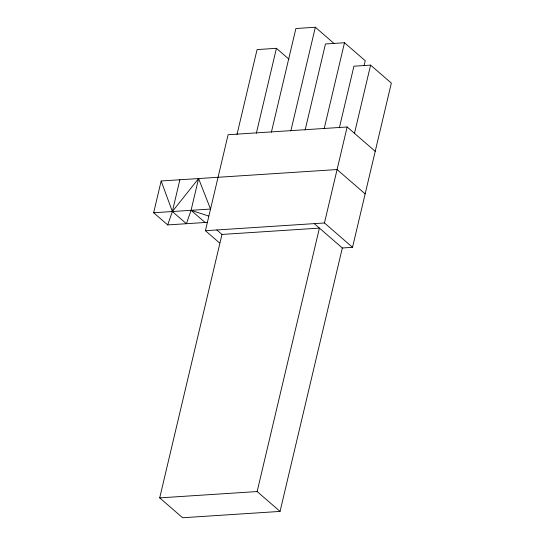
<?xml version="1.0" encoding="UTF-8"?>
<svg xmlns="http://www.w3.org/2000/svg" width="545" height="545" viewBox="0 0 545 545"><rect width="100%" height="100%" fill="white"/><g stroke="black" fill="none" stroke-linecap="round" stroke-linejoin="round"><path stroke-width="0.82" d="M207.645 222.326L167.69 224.922L153.656 212.748L161.163 180.981L337.083 169.549L365.157 193.897M167.69 224.922L172.363 211.528L179.87 179.768M153.656 212.748L210.54 209.048L198.584 178.549L191.07 210.316L186.397 223.709L172.363 211.528L161.163 180.981M219.458 242.879L205.424 230.705L228.117 134.717L347.145 126.978L375.219 151.326M237 134.479L257.07 49.581L276.431 48.321L289 59.221M314.254 223.627L342.328 247.982L280.055 511.414L182.609 517.75L159.705 497.878L221.978 234.439L216.815 229.963M256.361 133.218L276.431 48.321M271.369 132.251L295.887 28.517L315.337 27.25L334.194 43.607M290.812 130.991L315.337 27.25M305.132 130.023L325.467 43.975L344.495 42.742L365.239 60.733L364.067 65.7M324.159 128.79L344.495 42.742M339.351 127.843L353.923 66.204L370.6 65.121L391.344 83.112L352.526 247.314L342.328 247.982M280.055 511.414L257.145 491.549L319.418 228.11L221.978 234.439M352.526 247.314L324.459 222.966L347.145 126.978M354.475 133.334L370.6 65.121M172.363 211.528L198.584 178.549M205.424 230.705L324.459 222.966M159.705 497.878L257.145 491.549M208.626 216.031L191.07 210.316L205.111 222.489"/></g></svg>
